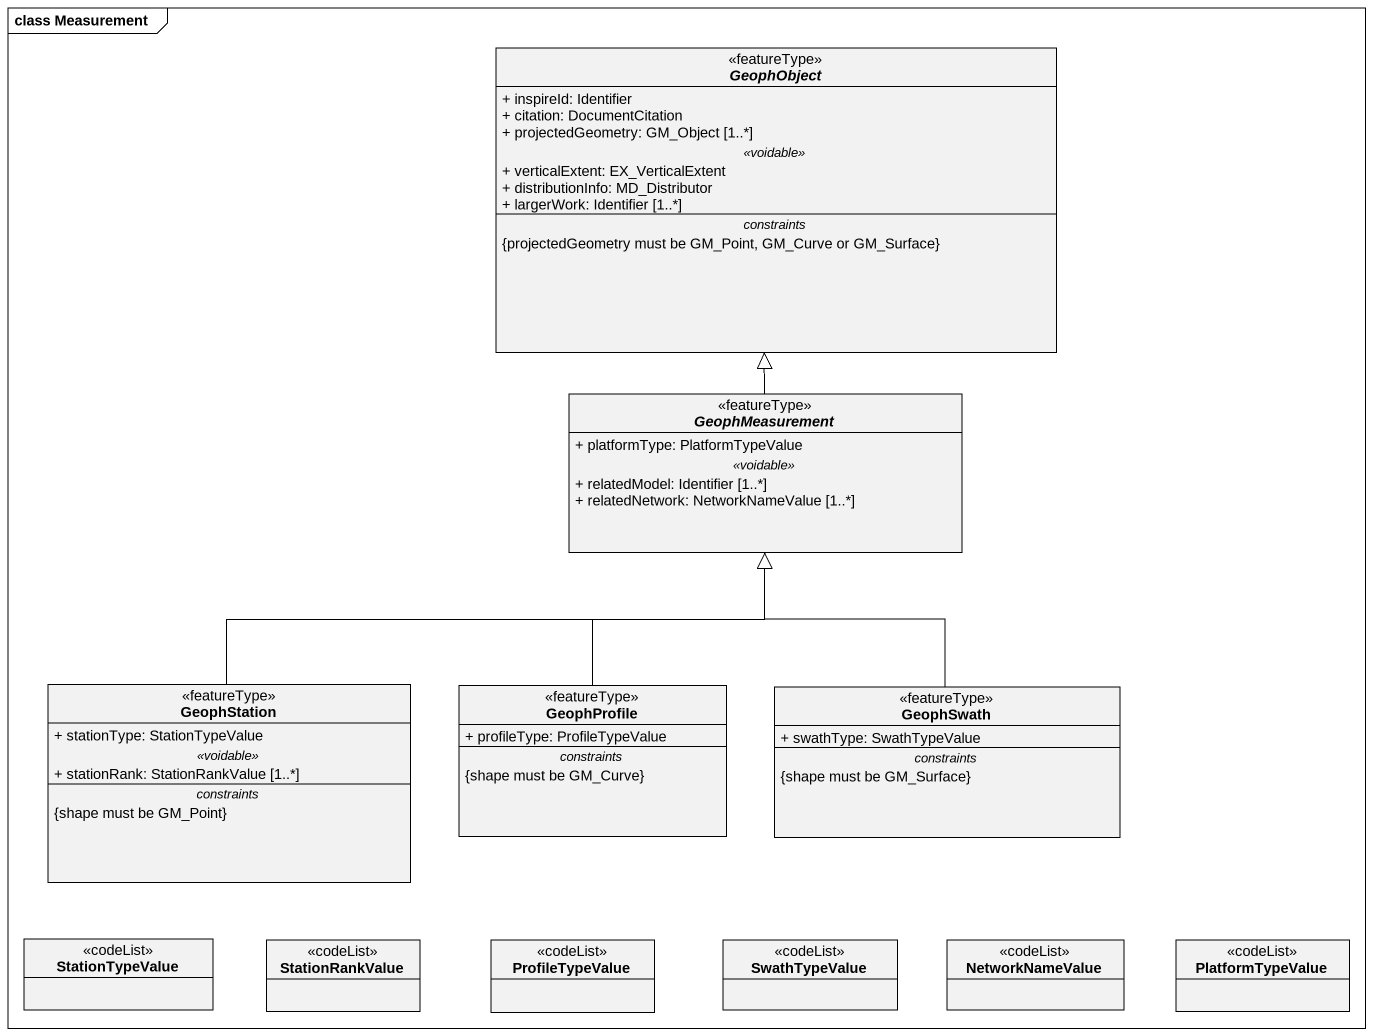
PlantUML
@startuml
mainframe class Measurement
hide circle
hide empty members
skinparam classAttributeIconSize 0
abstract class GeophObject <<featureType>> {
  + inspireId: Identifier
  + citation: DocumentCitation
  + projectedGeometry: GM_Object [1..*]
  .. <<voidable>> ..
  + verticalExtent: EX_VerticalExtent
  + distributionInfo: MD_Distributor
  + largerWork: Identifier [1..*]
  -- constraints --
  {projectedGeometry must be GM_Point, GM_Curve or GM_Surface}
}
abstract class GeophMeasurement <<featureType>> {
  + platformType: PlatformTypeValue
  .. <<voidable>> ..
  + relatedModel: Identifier [1..*]
  + relatedNetwork: NetworkNameValue [1..*]
}
class GeophStation <<featureType>> {
  + stationType: StationTypeValue
  .. <<voidable>> ..
  + stationRank: StationRankValue [1..*]
  -- constraints --
  {shape must be GM_Point}
}
class GeophProfile <<featureType>> {
  + profileType: ProfileTypeValue
  -- constraints --
  {shape must be GM_Curve}
}
class GeophSwath <<featureType>> {
  + swathType: SwathTypeValue
  -- constraints --
  {shape must be GM_Surface}
}
class StationTypeValue <<codeList>>
class StationRankValue <<codeList>>
class ProfileTypeValue <<codeList>>
class SwathTypeValue <<codeList>>
class NetworkNameValue <<codeList>>
class PlatformTypeValue <<codeList>>
GeophMeasurement -up-|> GeophObject
GeophStation -right-|> GeophMeasurement
GeophProfile -up-|> GeophMeasurement
GeophSwath -up-|> GeophMeasurement
@enduml
